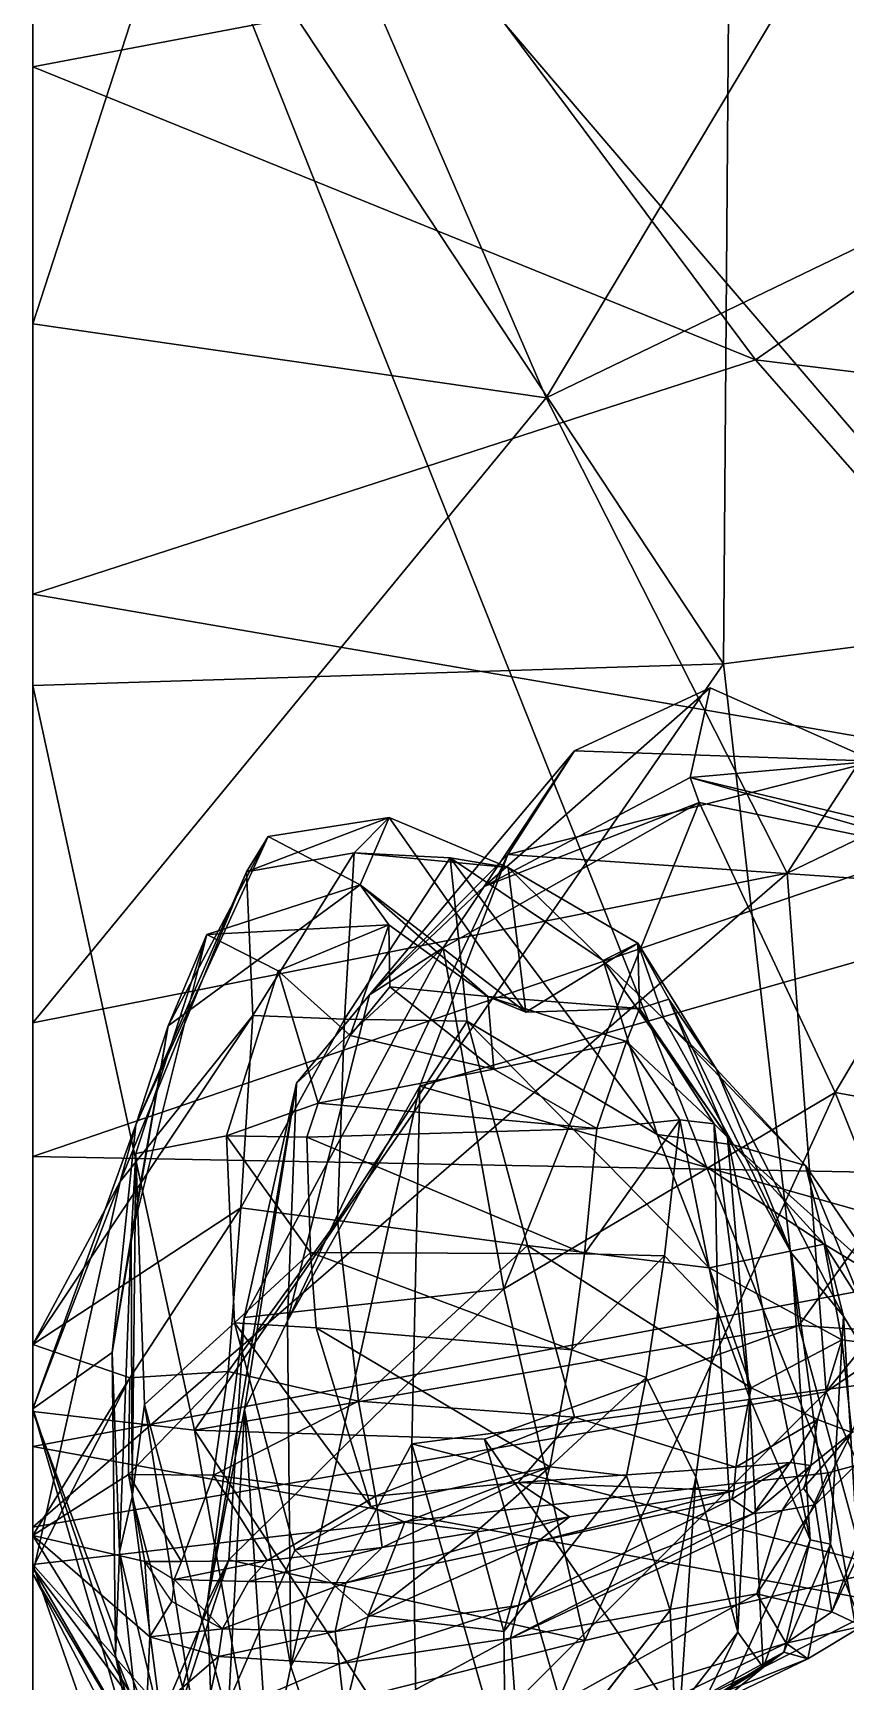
# Model space of a CAD drawing. Header units: metres. Extents: x -8 to 76, y -116 to 59.
# Drawn here: x 0 to 5.62, y -109.92 to -98.53 of the extents above; entities that cross this region are included whole.
import ezdxf

# ---------------------------------------------------------------- set-up
doc = ezdxf.new("R2010")
doc.units = ezdxf.units.M

msp = doc.modelspace()

# ---------------------------------------------------------------- linework, layer by layer
at = {"layer": 'jaw_lower_half'}
for points in [[(7.257, -94.856, -40.224), (3.551, -101.048, -48.018), (1.428, -96.135, -40.145)], [(9.08, -98.384, -47.212), (3.551, -101.048, -48.018), (7.257, -94.856, -40.224)], [(3.057, -98.178, -29.378), (0, -96.051, -40.156), (0, -98.76, -29.198)], [(1.428, -96.135, -40.145), (0, -100.536, -48.085), (0, -96.051, -40.156)], [(3.551, -101.048, -48.018), (0, -100.536, -48.085), (1.428, -96.135, -40.145)], [(5, -100.785, -19.321), (3.057, -98.178, -29.378), (0, -98.76, -29.198)], [(8.409, -98.421, -19.266), (3.057, -98.178, -29.378), (5, -100.785, -19.321)], [(9.08, -98.384, -47.212), (5.219, -104.335, -49.65), (3.551, -101.048, -48.018)], [(8.409, -98.421, -19.266), (5, -100.785, -19.321), (11.282, -101.554, -12.36)], [(9.08, -98.384, -47.212), (10.468, -101.805, -49.48), (5.219, -104.335, -49.65)], [(5, -100.785, -19.321), (0, -98.76, -29.198), (0, -102.406, -18.963)], [(0, -100.536, -48.085), (3.551, -101.048, -48.018), (0, -105.372, -50.082)], [(7.564, -103.709, -11.266), (5, -100.785, -19.321), (0, -102.406, -18.963)], [(11.282, -101.554, -12.36), (5, -100.785, -19.321), (7.564, -103.709, -11.266)], [(3.551, -101.048, -48.018), (5.219, -104.335, -49.65), (0, -105.372, -50.082)], [(10.468, -101.805, -49.48), (5.489, -107.924, -50.24), (5.219, -104.335, -49.65)], [(10.468, -101.805, -49.48), (11.529, -103.801, -50.326), (5.489, -107.924, -50.24)], [(7.564, -103.709, -11.266), (0, -102.406, -18.963), (0, -106.296, -10.582)], [(7.564, -103.709, -11.266), (0, -106.296, -10.582), (9.707, -106.478, -7.38)], [(11.529, -103.801, -50.326), (7.369, -112.179, -47.413), (5.489, -107.924, -50.24)], [(5.219, -104.335, -49.65), (5.489, -107.924, -50.24), (0, -108.86, -50.042)], [(5.219, -104.335, -49.65), (0, -108.86, -50.042), (0, -105.372, -50.082)], [(0, -106.296, -10.582), (0, -108.301, -7.348), (9.707, -106.478, -7.38)], [(9.707, -106.478, -7.38), (0, -108.301, -7.348), (11.924, -110.481, -7.148)], [(5.489, -107.924, -50.24), (7.369, -112.179, -47.413), (0, -113.41, -46.36)], [(5.489, -107.924, -50.24), (0, -113.41, -46.36), (0, -108.86, -50.042)], [(0, -108.301, -7.348), (0, -110.989, -7.368), (11.924, -110.481, -7.148)], [(8.84, -109.71, -20.439), (0, -111.563, -19.341), (7.365, -110.632, -32.88)], [(9.194, -110.94, -15.575), (0, -112.307, -15.19), (8.84, -109.71, -20.439)], [(8.84, -109.71, -20.439), (0, -112.307, -15.19), (0, -111.563, -19.341)]]:
    msp.add_3dface(points, dxfattribs=at)
at = {"layer": 'jaw_upper_half'}
for points in [[(0, -94.643, 40.152), (0, -109.117, 33.18), (5.504, -108.483, 32.37)], [(0, -94.643, 40.152), (5.504, -108.483, 32.37), (10.649, -107.087, 32.199)], [(0, -94.643, 40.152), (10.649, -107.087, 32.199), (16.384, -96.538, 36.225)], [(4.836, -95.377, 16.174), (4.779, -102.888, 13.821), (0, -95.656, 16.714)], [(4.836, -95.377, 16.174), (8.994, -102.347, 13.696), (4.779, -102.888, 13.821)], [(4.836, -95.377, 16.174), (8.222, -95.574, 16.142), (8.994, -102.347, 13.696)], [(0, -95.656, 16.714), (4.779, -102.888, 13.821), (0, -103.039, 13.96)], [(8.994, -102.347, 13.696), (5.301, -107.465, 15.875), (4.779, -102.888, 13.821)], [(8.994, -102.347, 13.696), (9.615, -107.751, 15.406), (5.301, -107.465, 15.875)], [(4.779, -102.888, 13.821), (1.119, -108.188, 15.916), (0, -103.039, 13.96)], [(4.779, -102.888, 13.821), (5.301, -107.465, 15.875), (1.119, -108.188, 15.916)], [(0, -103.039, 13.96), (1.119, -108.188, 15.916), (0, -108.059, 15.828)], [(10.649, -107.087, 32.199), (5.504, -108.483, 32.37), (6.339, -113.158, 24.785)], [(5.301, -107.465, 15.875), (3.126, -108.251, 16.003), (1.119, -108.188, 15.916)], [(5.301, -107.465, 15.875), (7.085, -113.987, 17.522), (3.126, -108.251, 16.003)], [(5.301, -107.465, 15.875), (9.615, -107.751, 15.406), (7.085, -113.987, 17.522)], [(0, -108.059, 15.828), (2.071, -113.607, 18), (0, -113.391, 17.621)], [(0, -108.059, 15.828), (1.119, -108.188, 15.916), (2.071, -113.607, 18)], [(1.119, -108.188, 15.916), (4.663, -113.584, 17.558), (2.071, -113.607, 18)], [(1.119, -108.188, 15.916), (3.126, -108.251, 16.003), (4.663, -113.584, 17.558)], [(3.126, -108.251, 16.003), (7.085, -113.987, 17.522), (4.663, -113.584, 17.558)], [(5.504, -108.483, 32.37), (0, -109.117, 33.18), (3.443, -113.003, 25.591)], [(6.339, -113.158, 24.785), (5.504, -108.483, 32.37), (3.443, -113.003, 25.591)], [(1.36, -113.007, 25.864), (0, -109.117, 33.18), (0, -113.08, 25.817)], [(3.443, -113.003, 25.591), (0, -109.117, 33.18), (1.36, -113.007, 25.864)]]:
    msp.add_3dface(points, dxfattribs=at)
at = {"layer": 'teeth_lower_half'}
for points in [[(2.466, -103.952, -7.506), (1.629, -104.083, -7.881), (1.479, -104.328, -6.603)], [(2.466, -103.952, -7.506), (1.479, -104.328, -6.603), (2.224, -104.196, -5.908)], [(2.466, -103.952, -7.506), (2.264, -104.417, -10.58), (1.629, -104.083, -7.881)], [(3.289, -104.296, -8.443), (2.466, -103.952, -7.506), (2.224, -104.196, -5.908)], [(3.411, -105.298, -10.349), (2.264, -104.417, -10.58), (2.466, -103.952, -7.506)], [(3.411, -105.298, -10.349), (2.466, -103.952, -7.506), (3.289, -104.296, -8.443)], [(0.935, -105.392, -7.783), (0.713, -106.077, -6.024), (1.629, -104.083, -7.881)], [(1.629, -104.083, -7.881), (0.713, -106.077, -6.024), (1.479, -104.328, -6.603)], [(2.264, -104.417, -10.58), (0.935, -105.392, -7.783), (1.629, -104.083, -7.881)], [(2.224, -104.196, -5.908), (1.479, -104.328, -6.603), (1.521, -105.321, -4.244)], [(2.224, -104.196, -5.908), (1.521, -105.321, -4.244), (2.157, -105.346, -3.86)], [(2.887, -104.231, -5.863), (2.224, -104.196, -5.908), (2.157, -105.346, -3.86)], [(3.005, -105.36, -3.726), (2.887, -104.231, -5.863), (2.157, -105.346, -3.86)], [(3.289, -104.296, -8.443), (2.224, -104.196, -5.908), (2.887, -104.231, -5.863)], [(3.946, -104.941, -5.584), (3.289, -104.296, -8.443), (2.887, -104.231, -5.863)], [(4.32, -106.144, -3.625), (2.887, -104.231, -5.863), (3.005, -105.36, -3.726)], [(4.32, -106.144, -3.625), (3.946, -104.941, -5.584), (2.887, -104.231, -5.863)], [(4.186, -104.82, -7.963), (3.411, -105.298, -10.349), (3.289, -104.296, -8.443)], [(4.186, -104.82, -7.963), (3.289, -104.296, -8.443), (3.946, -104.941, -5.584)], [(1.479, -104.328, -6.603), (0.713, -106.077, -6.024), (0.604, -106.469, -4.428)], [(1.479, -104.328, -6.603), (0.604, -106.469, -4.428), (1.521, -105.321, -4.244)], [(2.264, -104.417, -10.58), (1.203, -104.76, -10.099), (0.935, -105.392, -7.783)], [(2.464, -104.694, -12.052), (1.203, -104.76, -10.099), (2.264, -104.417, -10.58)], [(3.149, -105.19, -12.033), (2.464, -104.694, -12.052), (2.264, -104.417, -10.58)], [(3.411, -105.298, -10.349), (3.149, -105.19, -12.033), (2.264, -104.417, -10.58)], [(2.464, -104.694, -12.052), (1.698, -105.012, -12.107), (1.203, -104.76, -10.099)], [(2.464, -104.694, -12.052), (2.195, -105.458, -12.459), (1.698, -105.012, -12.107)], [(2.195, -105.458, -12.459), (2.464, -104.694, -12.052), (2.469, -105.122, -12.484)], [(3.149, -105.19, -12.033), (2.469, -105.122, -12.484), (2.464, -104.694, -12.052)], [(1.203, -104.76, -10.099), (0.711, -106.274, -9.513), (0.679, -106.853, -7.17)], [(1.203, -104.76, -10.099), (0.679, -106.853, -7.17), (0.935, -105.392, -7.783)], [(4.199, -105.271, -10.205), (3.411, -105.298, -10.349), (4.186, -104.82, -7.963)], [(4.186, -104.82, -7.963), (3.946, -104.941, -5.584), (4.368, -105.346, -5.583)], [(4.199, -105.271, -10.205), (4.186, -104.82, -7.963), (4.4, -105.207, -8.019)], [(4.186, -104.82, -7.963), (4.368, -105.346, -5.583), (4.729, -105.69, -5.576)], [(4.4, -105.207, -8.019), (4.186, -104.82, -7.963), (4.729, -105.69, -5.576)], [(3.946, -104.941, -5.584), (4.32, -106.144, -3.625), (4.848, -106.216, -3.488)], [(4.368, -105.346, -5.583), (3.946, -104.941, -5.584), (4.848, -106.216, -3.488)], [(1.974, -105.926, -12.348), (1.339, -106.152, -11.711), (1.698, -105.012, -12.107)], [(1.698, -105.012, -12.107), (2.195, -105.458, -12.459), (1.974, -105.926, -12.348)], [(2.469, -105.122, -12.484), (3.19, -105.691, -12.534), (2.195, -105.458, -12.459)], [(3.19, -105.691, -12.534), (2.469, -105.122, -12.484), (3.149, -105.19, -12.033)], [(4.108, -105.5, -11.854), (3.19, -105.691, -12.534), (3.149, -105.19, -12.033)], [(4.199, -105.271, -10.205), (3.149, -105.19, -12.033), (3.411, -105.298, -10.349)], [(4.199, -105.271, -10.205), (4.108, -105.5, -11.854), (3.149, -105.19, -12.033)], [(4.199, -105.271, -10.205), (4.4, -105.207, -8.019), (4.806, -106.162, -7.644)], [(4.4, -105.207, -8.019), (4.729, -105.69, -5.576), (5.25, -106.965, -5.643)], [(4.4, -105.207, -8.019), (5.25, -106.965, -5.643), (4.806, -106.162, -7.644)], [(0.604, -106.469, -4.428), (0, -107.597, -2.723), (1.521, -105.321, -4.244)], [(1.521, -105.321, -4.244), (0, -107.597, -2.723), (1.439, -106.651, -2.67)], [(1.521, -105.321, -4.244), (1.439, -106.651, -2.67), (2.157, -105.346, -3.86)], [(4.108, -105.5, -11.854), (4.199, -105.271, -10.205), (4.714, -106.069, -9.941)], [(4.199, -105.271, -10.205), (4.806, -106.162, -7.644), (4.714, -106.069, -9.941)], [(0.935, -105.392, -7.783), (0.679, -106.853, -7.17), (0.549, -107.651, -5.78)], [(0.935, -105.392, -7.783), (0.549, -107.651, -5.78), (0.713, -106.077, -6.024)], [(2.157, -105.346, -3.86), (1.439, -106.651, -2.67), (2.107, -106.739, -2.397)], [(2.157, -105.346, -3.86), (2.107, -106.739, -2.397), (3.005, -105.36, -3.726)], [(3.005, -105.36, -3.726), (2.107, -106.739, -2.397), (3.424, -106.911, -2.296)], [(3.005, -105.36, -3.726), (3.424, -106.911, -2.296), (4.681, -107.065, -1.89)], [(4.681, -107.065, -1.89), (4.32, -106.144, -3.625), (3.005, -105.36, -3.726)], [(5.348, -106.358, -3.782), (4.368, -105.346, -5.583), (4.848, -106.216, -3.488)], [(5.348, -106.358, -3.782), (4.729, -105.69, -5.576), (4.368, -105.346, -5.583)], [(2.195, -105.458, -12.459), (3.19, -105.691, -12.534), (1.974, -105.926, -12.348)], [(4.108, -105.5, -11.854), (3.903, -106.102, -12.4), (3.19, -105.691, -12.534)], [(4.477, -106.043, -11.997), (3.903, -106.102, -12.4), (4.108, -105.5, -11.854)], [(4.477, -106.043, -11.997), (4.108, -105.5, -11.854), (4.714, -106.069, -9.941)], [(3.19, -105.691, -12.534), (3.903, -106.102, -12.4), (1.974, -105.926, -12.348)], [(4.729, -105.69, -5.576), (5.348, -106.358, -3.782), (5.611, -107.399, -3.633)], [(5.25, -106.965, -5.643), (4.729, -105.69, -5.576), (5.611, -107.399, -3.633)], [(1.974, -105.926, -12.348), (1.896, -106.161, -12.27), (1.339, -106.152, -11.711)], [(1.974, -105.926, -12.348), (3.903, -106.102, -12.4), (1.896, -106.161, -12.27)], [(0.549, -107.651, -5.78), (0, -108.04, -3.841), (0.713, -106.077, -6.024)], [(0.713, -106.077, -6.024), (0, -108.04, -3.841), (0.604, -106.469, -4.428)], [(3.903, -106.102, -12.4), (3.818, -106.968, -12.085), (1.896, -106.161, -12.27)], [(3.903, -106.102, -12.4), (4.477, -106.043, -11.997), (3.818, -106.968, -12.085)], [(4.477, -106.043, -11.997), (4.371, -106.983, -11.598), (3.818, -106.968, -12.085)], [(4.477, -106.043, -11.997), (4.741, -107.368, -9.447), (4.371, -106.983, -11.598)], [(4.477, -106.043, -11.997), (4.714, -106.069, -9.941), (4.741, -107.368, -9.447)], [(4.714, -106.069, -9.941), (4.806, -106.162, -7.644), (4.961, -107.969, -7.384)], [(4.714, -106.069, -9.941), (4.961, -107.969, -7.384), (4.741, -107.368, -9.447)], [(1.896, -106.161, -12.27), (1.922, -106.96, -12.111), (1.339, -106.152, -11.711)], [(1.339, -106.152, -11.711), (1.922, -106.96, -12.111), (1.394, -107.447, -11.548)], [(1.896, -106.161, -12.27), (3.818, -106.968, -12.085), (1.922, -106.96, -12.111)], [(4.32, -106.144, -3.625), (4.681, -107.065, -1.89), (5.475, -106.902, -1.33)], [(5.475, -106.902, -1.33), (4.848, -106.216, -3.488), (4.32, -106.144, -3.625)], [(4.806, -106.162, -7.644), (5.25, -106.965, -5.643), (5.379, -108.948, -5.52)], [(4.961, -107.969, -7.384), (4.806, -106.162, -7.644), (5.379, -108.948, -5.52)], [(5.893, -107.155, -2.281), (4.848, -106.216, -3.488), (5.475, -106.902, -1.33)], [(5.893, -107.155, -2.281), (5.348, -106.358, -3.782), (4.848, -106.216, -3.488)], [(0.711, -106.274, -9.513), (0.687, -108.65, -6.964), (0.679, -106.853, -7.17)], [(0.773, -108.01, -9.258), (0.687, -108.65, -6.964), (0.711, -106.274, -9.513)], [(5.348, -106.358, -3.782), (5.893, -107.155, -2.281), (6.107, -108.215, -2.047)], [(5.611, -107.399, -3.633), (5.348, -106.358, -3.782), (6.107, -108.215, -2.047)], [(0.604, -106.469, -4.428), (0, -108.04, -3.841), (0, -109.182, -2.121)], [(0.604, -106.469, -4.428), (0, -109.182, -2.121), (0, -107.597, -2.723)], [(1.439, -106.651, -2.67), (0, -107.597, -2.723), (0.67, -107.826, -0.475)], [(1.439, -106.651, -2.67), (0.67, -107.826, -0.475), (1.352, -107.782, -0.812)], [(1.439, -106.651, -2.67), (1.352, -107.782, -0.812), (2.107, -106.739, -2.397)], [(2.107, -106.739, -2.397), (1.352, -107.782, -0.812), (2.253, -107.989, -0.619)], [(2.107, -106.739, -2.397), (2.253, -107.989, -0.619), (3.424, -106.911, -2.296)], [(0.679, -106.853, -7.17), (0.599, -109.032, -5.357), (0.549, -107.651, -5.78)], [(0.687, -108.65, -6.964), (0.599, -109.032, -5.357), (0.679, -106.853, -7.17)], [(3.748, -108.098, -0.16), (3.424, -106.911, -2.296), (2.253, -107.989, -0.619)], [(3.424, -106.911, -2.296), (3.748, -108.098, -0.16), (4.972, -107.896, 0.035)], [(4.972, -107.896, 0.035), (4.681, -107.065, -1.89), (3.424, -106.911, -2.296)], [(5.599, -107.564, 0.72), (5.475, -106.902, -1.33), (4.681, -107.065, -1.89)], [(5.92, -107.605, 0.125), (5.475, -106.902, -1.33), (5.599, -107.564, 0.72)], [(5.893, -107.155, -2.281), (5.475, -106.902, -1.33), (5.92, -107.605, 0.125)], [(1.922, -106.96, -12.111), (1.96, -107.481, -12.054), (1.394, -107.447, -11.548)], [(1.922, -106.96, -12.111), (3.729, -107.634, -11.808), (1.96, -107.481, -12.054)], [(1.922, -106.96, -12.111), (3.818, -106.968, -12.085), (3.729, -107.634, -11.808)], [(3.818, -106.968, -12.085), (4.371, -106.983, -11.598), (3.729, -107.634, -11.808)], [(4.371, -106.983, -11.598), (4.243, -107.824, -11.326), (3.729, -107.634, -11.808)], [(5.25, -106.965, -5.643), (5.611, -107.399, -3.633), (5.52, -108.978, -3.502)], [(5.379, -108.948, -5.52), (5.25, -106.965, -5.643), (5.52, -108.978, -3.502)], [(4.681, -107.065, -1.89), (4.972, -107.896, 0.035), (5.599, -107.564, 0.72)], [(4.741, -107.368, -9.447), (4.879, -109.585, -6.846), (4.588, -108.513, -8.97)], [(4.741, -107.368, -9.447), (4.961, -107.969, -7.384), (4.879, -109.585, -6.846)], [(1.394, -107.447, -11.548), (2.339, -108.716, -12.005), (1.812, -109.018, -11.649)], [(1.96, -107.481, -12.054), (2.339, -108.716, -12.005), (1.394, -107.447, -11.548)], [(1.96, -107.481, -12.054), (3.578, -108.442, -11.822), (2.339, -108.716, -12.005)], [(1.96, -107.481, -12.054), (3.729, -107.634, -11.808), (3.578, -108.442, -11.822)], [(5.52, -108.978, -3.502), (5.611, -107.399, -3.633), (5.739, -109.543, -1.475)], [(5.611, -107.399, -3.633), (6.107, -108.215, -2.047), (5.739, -109.543, -1.475)], [(0, -107.597, -2.723), (0, -109.182, -2.121), (0, -109.14, 0.248)], [(0, -107.597, -2.723), (0, -109.14, 0.248), (0.67, -107.826, -0.475)], [(5.599, -107.564, 0.72), (4.972, -107.896, 0.035), (5.43, -108.115, 3.025)], [(5.599, -107.564, 0.72), (5.43, -108.115, 3.025), (5.668, -108.205, 2.484)], [(5.92, -107.605, 0.125), (5.599, -107.564, 0.72), (5.668, -108.205, 2.484)], [(0.549, -107.651, -5.78), (0.571, -109.749, -3.575), (0, -108.04, -3.841)], [(0.549, -107.651, -5.78), (0.599, -109.032, -5.357), (0.571, -109.749, -3.575)], [(3.729, -107.634, -11.808), (4.243, -107.824, -11.326), (3.578, -108.442, -11.822)], [(0.67, -107.826, -0.475), (0, -109.14, 0.248), (0, -108.916, 2.287)], [(0.67, -107.826, -0.475), (0, -108.916, 2.287), (0.662, -108.494, 1.379)], [(1.352, -107.782, -0.812), (0.67, -107.826, -0.475), (0.662, -108.494, 1.379)], [(1.352, -107.782, -0.812), (0.662, -108.494, 1.379), (1.25, -108.499, 1.14)], [(2.253, -107.989, -0.619), (1.352, -107.782, -0.812), (1.25, -108.499, 1.14)], [(4.243, -107.824, -11.326), (4.108, -108.505, -11.32), (3.578, -108.442, -11.822)], [(4.972, -107.896, 0.035), (3.748, -108.098, -0.16), (4.864, -108.445, 2.073)], [(4.972, -107.896, 0.035), (4.864, -108.445, 2.073), (5.43, -108.115, 3.025)], [(0.571, -109.749, -3.575), (0.746, -110.613, -1.869), (0, -108.04, -3.841)], [(0, -108.04, -3.841), (0.746, -110.613, -1.869), (0, -109.182, -2.121)], [(0.773, -108.01, -9.258), (1.149, -110.389, -7.023), (0.687, -108.65, -6.964)], [(1.333, -110.115, -9.394), (1.149, -110.389, -7.023), (0.773, -108.01, -9.258)], [(2.371, -108.644, 1.388), (2.253, -107.989, -0.619), (1.25, -108.499, 1.14)], [(3.748, -108.098, -0.16), (2.253, -107.989, -0.619), (2.371, -108.644, 1.388)], [(4.961, -107.969, -7.384), (5.054, -109.829, -5.356), (4.879, -109.585, -6.846)], [(4.961, -107.969, -7.384), (5.379, -108.948, -5.52), (5.054, -109.829, -5.356)], [(3.748, -108.098, -0.16), (2.371, -108.644, 1.388), (3.359, -108.551, 1.83)], [(4.864, -108.445, 2.073), (3.748, -108.098, -0.16), (3.359, -108.551, 1.83)], [(5.43, -108.115, 3.025), (4.864, -108.445, 2.073), (5.24, -108.411, 3.826)], [(5.43, -108.115, 3.025), (5.24, -108.411, 3.826), (5.383, -108.433, 3.908)], [(5.668, -108.205, 2.484), (5.43, -108.115, 3.025), (5.383, -108.433, 3.908)], [(6.023, -108.109, 0.477), (5.668, -108.205, 2.484), (5.413, -108.704, 2.432)], [(5.529, -109.445, 0.648), (6.023, -108.109, 0.477), (5.413, -108.704, 2.432)], [(6.107, -108.215, -2.047), (6.023, -108.109, 0.477), (5.529, -109.445, 0.648)], [(5.668, -108.205, 2.484), (5.383, -108.433, 3.908), (5.333, -108.59, 3.807)], [(5.413, -108.704, 2.432), (5.668, -108.205, 2.484), (5.333, -108.59, 3.807)], [(6.107, -108.215, -2.047), (5.529, -109.445, 0.648), (5.739, -109.543, -1.475)], [(0.775, -109.096, 3.643), (0.662, -108.494, 1.379), (0, -108.916, 2.287)], [(1.028, -109.096, 3.353), (0.662, -108.494, 1.379), (0.775, -109.096, 3.643)], [(1.25, -108.499, 1.14), (0.662, -108.494, 1.379), (1.028, -109.096, 3.353)], [(1.62, -109.091, 3.568), (1.25, -108.499, 1.14), (1.028, -109.096, 3.353)], [(2.371, -108.644, 1.388), (1.25, -108.499, 1.14), (1.62, -109.091, 3.568)], [(3.578, -108.442, -11.822), (2.575, -108.824, -11.923), (2.339, -108.716, -12.005)], [(3.578, -108.442, -11.822), (3.072, -108.887, -11.843), (2.575, -108.824, -11.923)], [(3.578, -108.442, -11.822), (3.259, -109.582, -11.297), (3.072, -108.887, -11.843)], [(3.578, -108.442, -11.822), (4.108, -108.505, -11.32), (3.259, -109.582, -11.297)], [(4.864, -108.445, 2.073), (3.359, -108.551, 1.83), (4.852, -108.607, 3.373)], [(4.411, -109.434, -8.939), (4.588, -108.513, -8.97), (4.456, -110.455, -6.653)], [(4.588, -108.513, -8.97), (4.879, -109.585, -6.846), (4.456, -110.455, -6.653)], [(5.24, -108.411, 3.826), (4.836, -108.666, 3.708), (4.986, -108.766, 3.926)], [(5.24, -108.411, 3.826), (4.852, -108.607, 3.373), (4.836, -108.666, 3.708)], [(5.24, -108.411, 3.826), (4.864, -108.445, 2.073), (4.852, -108.607, 3.373)], [(5.24, -108.411, 3.826), (4.986, -108.766, 3.926), (5.383, -108.433, 3.908)], [(5.383, -108.433, 3.908), (4.986, -108.766, 3.926), (5.185, -108.744, 3.6)], [(3.359, -108.551, 1.83), (2.371, -108.644, 1.388), (2.417, -109, 3.872)], [(3.714, -108.788, 3.708), (3.359, -108.551, 1.83), (2.417, -109, 3.872)], [(4.852, -108.607, 3.373), (3.359, -108.551, 1.83), (3.714, -108.788, 3.708)], [(4.852, -108.607, 3.373), (3.714, -108.788, 3.708), (3.494, -108.959, 4.038)], [(4.852, -108.607, 3.373), (3.494, -108.959, 4.038), (4.836, -108.666, 3.708)], [(5.413, -108.704, 2.432), (5.333, -108.59, 3.807), (5.185, -108.744, 3.6)], [(0.687, -108.65, -6.964), (0.898, -110.277, -5.486), (0.599, -109.032, -5.357)], [(1.149, -110.389, -7.023), (0.898, -110.277, -5.486), (0.687, -108.65, -6.964)], [(2.417, -109, 3.872), (2.371, -108.644, 1.388), (1.62, -109.091, 3.568)], [(2.339, -108.716, -12.005), (2.575, -108.824, -11.923), (1.812, -109.018, -11.649)], [(4.836, -108.666, 3.708), (3.494, -108.959, 4.038), (3.36, -109.401, 3.968)], [(4.836, -108.666, 3.708), (3.36, -109.401, 3.968), (4.986, -108.766, 3.926)], [(5.011, -109.32, 2.451), (5.413, -108.704, 2.432), (5.185, -108.744, 3.6)], [(5.529, -109.445, 0.648), (5.413, -108.704, 2.432), (5.011, -109.32, 2.451)], [(2.575, -108.824, -11.923), (2.319, -109.471, -11.513), (1.812, -109.018, -11.649)], [(3.714, -108.788, 3.708), (2.417, -109, 3.872), (2.165, -109.245, 3.996)], [(3.714, -108.788, 3.708), (2.165, -109.245, 3.996), (3.494, -108.959, 4.038)], [(2.575, -108.824, -11.923), (3.072, -108.887, -11.843), (2.319, -109.471, -11.513)], [(5.185, -108.744, 3.6), (4.986, -108.766, 3.926), (3.306, -109.628, 3.505)], [(5.185, -108.744, 3.6), (3.306, -109.628, 3.505), (5.011, -109.32, 2.451)], [(4.986, -108.766, 3.926), (3.36, -109.401, 3.968), (3.306, -109.628, 3.505)], [(0, -109.14, 0.248), (0.784, -110.185, 2.37), (0, -108.916, 2.287)], [(0.784, -110.185, 2.37), (0.809, -109.618, 3.448), (0, -108.916, 2.287)], [(0, -108.916, 2.287), (0.809, -109.618, 3.448), (0.775, -109.096, 3.643)], [(3.494, -108.959, 4.038), (2.165, -109.245, 3.996), (2.091, -109.582, 3.998)], [(3.494, -108.959, 4.038), (2.091, -109.582, 3.998), (3.36, -109.401, 3.968)], [(3.072, -108.887, -11.843), (3.259, -109.582, -11.297), (2.319, -109.471, -11.513)], [(5.054, -109.829, -5.356), (5.379, -108.948, -5.52), (5.196, -109.723, -3.616)], [(5.379, -108.948, -5.52), (5.52, -108.978, -3.502), (5.196, -109.723, -3.616)], [(0.599, -109.032, -5.357), (0.745, -110.385, -3.543), (0.571, -109.749, -3.575)], [(0.898, -110.277, -5.486), (0.745, -110.385, -3.543), (0.599, -109.032, -5.357)], [(2.417, -109, 3.872), (1.62, -109.091, 3.568), (1.491, -109.235, 4.099)], [(2.417, -109, 3.872), (1.491, -109.235, 4.099), (2.165, -109.245, 3.996)], [(5.196, -109.723, -3.616), (5.52, -108.978, -3.502), (5.363, -109.771, -1.581)], [(5.739, -109.543, -1.475), (5.363, -109.771, -1.581), (5.52, -108.978, -3.502)], [(0, -109.182, -2.121), (0.781, -110.495, 0.473), (0, -109.14, 0.248)], [(0.781, -110.495, 0.473), (0.784, -110.185, 2.37), (0, -109.14, 0.248)], [(0.746, -110.613, -1.869), (0.781, -110.495, 0.473), (0, -109.182, -2.121)], [(0.809, -109.618, 3.448), (0.961, -109.374, 3.983), (0.775, -109.096, 3.643)], [(1.028, -109.096, 3.353), (0.775, -109.096, 3.643), (0.978, -109.222, 3.926)], [(1.62, -109.091, 3.568), (1.028, -109.096, 3.353), (0.978, -109.222, 3.926)], [(1.62, -109.091, 3.568), (0.978, -109.222, 3.926), (1.491, -109.235, 4.099)], [(0.978, -109.222, 3.926), (0.961, -109.374, 3.983), (1.312, -109.562, 4.063)], [(0.978, -109.222, 3.926), (1.312, -109.562, 4.063), (1.491, -109.235, 4.099)], [(2.165, -109.245, 3.996), (1.491, -109.235, 4.099), (1.312, -109.562, 4.063)], [(2.165, -109.245, 3.996), (1.312, -109.562, 4.063), (2.091, -109.582, 3.998)], [(1.312, -109.562, 4.063), (0.961, -109.374, 3.983), (0.809, -109.618, 3.448)], [(3.36, -109.401, 3.968), (2.091, -109.582, 3.998), (2.119, -109.805, 3.358)], [(3.36, -109.401, 3.968), (2.119, -109.805, 3.358), (3.306, -109.628, 3.505)], [(5.011, -109.32, 2.451), (3.306, -109.628, 3.505), (3.352, -110.238, 2.195)], [(5.212, -109.661, 0.692), (5.011, -109.32, 2.451), (3.352, -110.238, 2.195)], [(5.529, -109.445, 0.648), (5.011, -109.32, 2.451), (5.212, -109.661, 0.692)], [(3.273, -110.895, -8.877), (4.411, -109.434, -8.939), (4.456, -110.455, -6.653)], [(5.739, -109.543, -1.475), (5.529, -109.445, 0.648), (5.212, -109.661, 0.692)], [(1.284, -109.755, 3.497), (0.809, -109.618, 3.448), (0.784, -110.185, 2.37)], [(1.312, -109.562, 4.063), (0.809, -109.618, 3.448), (1.284, -109.755, 3.497)], [(2.091, -109.582, 3.998), (1.312, -109.562, 4.063), (1.284, -109.755, 3.497)], [(2.119, -109.805, 3.358), (2.091, -109.582, 3.998), (1.284, -109.755, 3.497)], [(3.306, -109.628, 3.505), (2.119, -109.805, 3.358), (2.167, -110.243, 2.206)], [(3.352, -110.238, 2.195), (3.306, -109.628, 3.505), (2.167, -110.243, 2.206)], [(5.054, -109.829, -5.356), (4.076, -110.62, -4.807), (4.879, -109.585, -6.846)], [(4.456, -110.455, -6.653), (4.879, -109.585, -6.846), (4.076, -110.62, -4.807)], [(5.739, -109.543, -1.475), (5.212, -109.661, 0.692), (5.363, -109.771, -1.581)], [(0.745, -110.385, -3.543), (0.992, -110.812, -1.877), (0.571, -109.749, -3.575)], [(0.992, -110.812, -1.877), (0.746, -110.613, -1.869), (0.571, -109.749, -3.575)], [(1.284, -109.755, 3.497), (0.784, -110.185, 2.37), (1.184, -110.205, 2.252)], [(2.119, -109.805, 3.358), (1.284, -109.755, 3.497), (1.184, -110.205, 2.252)], [(5.212, -109.661, 0.692), (3.352, -110.238, 2.195), (3.438, -110.529, 0.377)], [(5.363, -109.771, -1.581), (3.367, -110.729, -1.626), (5.196, -109.723, -3.616)], [(5.196, -109.723, -3.616), (3.367, -110.729, -1.626), (3.684, -110.692, -3.288)], [(5.363, -109.771, -1.581), (5.212, -109.661, 0.692), (3.438, -110.529, 0.377)], [(5.196, -109.723, -3.616), (3.684, -110.692, -3.288), (5.054, -109.829, -5.356)], [(2.167, -110.243, 2.206), (2.119, -109.805, 3.358), (1.184, -110.205, 2.252)], [(5.363, -109.771, -1.581), (3.438, -110.529, 0.377), (3.367, -110.729, -1.626)], [(5.054, -109.829, -5.356), (3.684, -110.692, -3.288), (4.076, -110.62, -4.807)]]:
    msp.add_3dface(points, dxfattribs=at)
at = {"layer": 'teeth_lower_half', "invisible_edges": 1}
for points in [[(1.203, -104.76, -10.099), (1.339, -106.152, -11.711), (0.711, -106.274, -9.513)], [(1.339, -106.152, -11.711), (1.203, -104.76, -10.099), (1.698, -105.012, -12.107)], [(1.339, -106.152, -11.711), (0.773, -108.01, -9.258), (0.711, -106.274, -9.513)], [(0.773, -108.01, -9.258), (1.339, -106.152, -11.711), (1.394, -107.447, -11.548)], [(4.741, -107.368, -9.447), (4.243, -107.824, -11.326), (4.371, -106.983, -11.598)], [(4.243, -107.824, -11.326), (4.741, -107.368, -9.447), (4.588, -108.513, -8.97)], [(1.394, -107.447, -11.548), (1.333, -110.115, -9.394), (0.773, -108.01, -9.258)], [(1.333, -110.115, -9.394), (1.394, -107.447, -11.548), (1.812, -109.018, -11.649)], [(4.243, -107.824, -11.326), (4.411, -109.434, -8.939), (4.108, -108.505, -11.32)], [(4.411, -109.434, -8.939), (4.243, -107.824, -11.326), (4.588, -108.513, -8.97)], [(4.108, -108.505, -11.32), (3.273, -110.895, -8.877), (3.259, -109.582, -11.297)], [(3.273, -110.895, -8.877), (4.108, -108.505, -11.32), (4.411, -109.434, -8.939)], [(2.319, -109.471, -11.513), (1.333, -110.115, -9.394), (1.812, -109.018, -11.649)], [(1.333, -110.115, -9.394), (2.319, -109.471, -11.513), (2.008, -110.746, -9.169)], [(2.319, -109.471, -11.513), (3.273, -110.895, -8.877), (2.008, -110.746, -9.169)], [(3.273, -110.895, -8.877), (2.319, -109.471, -11.513), (3.259, -109.582, -11.297)]]:
    msp.add_3dface(points, dxfattribs=at)
at = {"layer": 'teeth_upper_half'}
for points in [[(4.686, -103.055, 16.252), (4.548, -103.675, 13.61), (3.123, -104.429, 13.963)], [(4.686, -103.055, 16.252), (3.123, -104.429, 13.963), (3.749, -103.491, 16.342)], [(4.686, -103.055, 16.252), (3.749, -103.491, 16.342), (5.826, -103.562, 16.556)], [(5.826, -103.562, 16.556), (4.548, -103.675, 13.61), (4.686, -103.055, 16.252)], [(3.749, -103.491, 16.342), (3.123, -104.429, 13.963), (2.33, -105.178, 14.271)], [(2.33, -105.178, 14.271), (3.287, -104.206, 16.657), (3.749, -103.491, 16.342)], [(3.749, -103.491, 16.342), (3.287, -104.206, 16.657), (5.826, -103.562, 16.556)], [(5.826, -103.562, 16.556), (3.287, -104.206, 16.657), (7.331, -104.483, 16.804)], [(6.24, -104.08, 13.941), (4.548, -103.675, 13.61), (5.826, -103.562, 16.556)], [(4.611, -103.848, 12.561), (3.123, -104.429, 13.963), (4.548, -103.675, 13.61)], [(6.507, -104.236, 12.88), (4.611, -103.848, 12.561), (4.548, -103.675, 13.61)], [(6.507, -104.236, 12.88), (4.548, -103.675, 13.61), (6.24, -104.08, 13.941)], [(4.611, -103.848, 12.561), (3.258, -107.212, 11.029), (2.839, -104.852, 12.921)], [(4.611, -103.848, 12.561), (2.839, -104.852, 12.921), (3.123, -104.429, 13.963)], [(5.552, -105.853, 10.548), (3.258, -107.212, 11.029), (4.611, -103.848, 12.561)], [(6.507, -104.236, 12.88), (5.552, -105.853, 10.548), (4.611, -103.848, 12.561)], [(1.762, -107.432, 15.046), (2.677, -105.809, 17.238), (3.287, -104.206, 16.657)], [(2.33, -105.178, 14.271), (1.762, -107.432, 15.046), (3.287, -104.206, 16.657)], [(3.287, -104.206, 16.657), (2.677, -105.809, 17.238), (7.331, -104.483, 16.804)], [(7.797, -106.259, 10.86), (5.552, -105.853, 10.548), (6.507, -104.236, 12.88)], [(3.123, -104.429, 13.963), (2.839, -104.852, 12.921), (2.33, -105.178, 14.271)], [(7.331, -104.483, 16.804), (2.677, -105.809, 17.238), (8.633, -107.494, 18.179)], [(2.839, -104.852, 12.921), (1.462, -107.41, 11.162), (1.824, -105.788, 13.014)], [(3.258, -107.212, 11.029), (1.462, -107.41, 11.162), (2.839, -104.852, 12.921)], [(2.839, -104.852, 12.921), (1.824, -105.788, 13.014), (2.33, -105.178, 14.271)], [(1.824, -105.788, 13.014), (1.762, -107.432, 15.046), (2.33, -105.178, 14.271)], [(1.207, -109.375, 11.74), (1.464, -108.045, 13.697), (1.824, -105.788, 13.014)], [(1.462, -107.41, 11.162), (1.207, -109.375, 11.74), (1.824, -105.788, 13.014)], [(1.824, -105.788, 13.014), (1.464, -108.045, 13.697), (1.762, -107.432, 15.046)], [(1.762, -107.432, 15.046), (1.784, -109.824, 15.748), (2.677, -105.809, 17.238)], [(1.784, -109.824, 15.748), (2.623, -108.284, 18.019), (2.677, -105.809, 17.238)], [(2.677, -105.809, 17.238), (2.623, -108.284, 18.019), (8.633, -107.494, 18.179)], [(5.552, -105.853, 10.548), (3.819, -109.644, 9.2), (3.258, -107.212, 11.029)], [(5.552, -105.853, 10.548), (6.795, -108.945, 8.976), (3.819, -109.644, 9.2)], [(7.797, -106.259, 10.86), (6.795, -108.945, 8.976), (5.552, -105.853, 10.548)], [(3.258, -107.212, 11.029), (1.356, -109.085, 9.176), (1.462, -107.41, 11.162)], [(3.819, -109.644, 9.2), (1.356, -109.085, 9.176), (3.258, -107.212, 11.029)], [(1.356, -109.085, 9.176), (1.207, -109.375, 11.74), (1.462, -107.41, 11.162)], [(1.464, -108.045, 13.697), (1.784, -109.824, 15.748), (1.762, -107.432, 15.046)], [(8.633, -107.494, 18.179), (2.623, -108.284, 18.019), (8.73, -109.869, 19.237)], [(1.28, -111.474, 12.246), (1.464, -108.045, 13.697), (1.207, -109.375, 11.74)], [(1.28, -111.474, 12.246), (1.631, -110.568, 14.233), (1.464, -108.045, 13.697)], [(1.631, -110.568, 14.233), (1.784, -109.824, 15.748), (1.464, -108.045, 13.697)], [(1.784, -109.824, 15.748), (2.689, -112.544, 17.085), (2.623, -108.284, 18.019)], [(2.623, -108.284, 18.019), (3.374, -110.916, 19.266), (8.73, -109.869, 19.237)], [(2.689, -112.544, 17.085), (3.374, -110.916, 19.266), (2.623, -108.284, 18.019)], [(6.795, -108.945, 8.976), (3.353, -110.693, 7.687), (3.819, -109.644, 9.2)], [(6.975, -110.088, 7.773), (3.353, -110.693, 7.687), (6.795, -108.945, 8.976)], [(0.786, -110.41, 7.31), (0.768, -110.882, 9.826), (1.356, -109.085, 9.176)], [(1.356, -109.085, 9.176), (0.768, -110.882, 9.826), (1.207, -109.375, 11.74)], [(3.819, -109.644, 9.2), (0.786, -110.41, 7.31), (1.356, -109.085, 9.176)], [(0.768, -110.882, 9.826), (1.28, -111.474, 12.246), (1.207, -109.375, 11.74)], [(3.819, -109.644, 9.2), (3.353, -110.693, 7.687), (0.786, -110.41, 7.31)], [(1.631, -110.568, 14.233), (2.689, -112.544, 17.085), (1.784, -109.824, 15.748)], [(8.73, -109.869, 19.237), (3.374, -110.916, 19.266), (8.207, -111.093, 19.611)]]:
    msp.add_3dface(points, dxfattribs=at)

doc.saveas('drawing.dxf')
